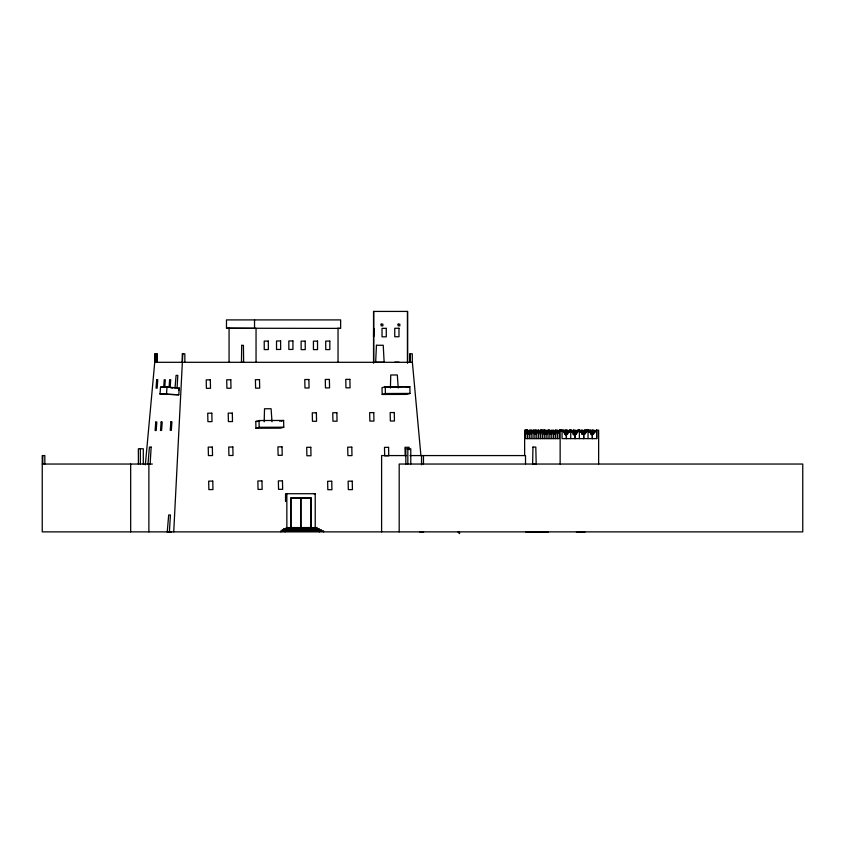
<?xml version="1.0" encoding="UTF-8"?>
<svg xmlns="http://www.w3.org/2000/svg" width="845" height="845" viewBox="0 0 845 845"><rect width="100%" height="100%" fill="white"/><g stroke="black" fill="none" stroke-linecap="round" stroke-linejoin="round"><path stroke-width="1.27" d="M373.596 336.701L373.648 328.304M373.627 328.282L373.575 336.69M529.276 438.608L529.276 430.126L531.199 430.126L532.139 432.249L531.156 434.372L531.156 438.608M565.865 430.126L565.865 434.974L565.865 430.126L567.798 430.126L568.727 432.249L566.805 432.249L565.865 430.126L564.46 434.087L565.516 434.372L567.481 434.087L570.734 430.126L573.966 434.087L576.132 434.087L579.385 430.126L582.617 434.087L583.705 434.372L584.782 434.087L588.035 430.126L591.278 434.087L592.356 434.372L593.454 434.087L596.739 430.126L596.739 438.608L562.062 438.608L562.073 430.126L565.316 434.087L566.404 434.372L566.404 438.608L566.404 434.372M575.054 434.372L575.054 438.608L575.054 434.372L573.079 434.087L573.966 434.087M577.114 432.555L577.114 430.126L579.385 430.126L579.385 438.608M583.705 434.372L583.705 438.608L583.705 434.372L581.73 434.087L582.617 434.087M592.356 434.372L592.356 438.608L592.356 434.372L591.468 434.372L593.454 434.087L592.102 430.126L590.697 434.087M264.179 421.782L264.527 408.769L271.087 408.748L272.005 421.75M390.411 388.003L390.749 374.99L397.308 374.969L398.238 387.971M173.732 531.875L182.795 353.823M177.049 388.383L177.809 375.381L176.087 375.402L174.989 388.415M169.412 531.875L170.415 514.964L168.683 514.985L167.257 531.896L171.049 532.001L167.257 531.896M160.054 393.928L160.529 387.168L167.014 387.073L179.277 388.024L178.791 394.795L160.054 393.928L178.791 394.795M163.708 387.031L164.226 379.785L165.303 379.764L164.786 387.01M166.528 393.844L167.014 387.073M169.106 386.957L169.623 379.711L170.711 379.69L170.194 386.947M178.696 390.147L179.277 388.024M145.34 464.834L154.73 362.304L154.73 353.823L157.318 353.823L157.318 362.304M551.764 438.608L551.764 430.126L552.693 432.249L554.626 432.26L553.686 430.126L551.289 430.633L549.884 434.372L549.884 438.608M538.645 438.608L538.645 434.372L539.585 432.249L538.698 430.126L536.3 430.633L534.896 434.372L534.896 438.608M568.685 432.249L569.614 430.126L571.537 430.126L572.477 432.249L573.364 430.126L575.287 430.126L576.227 432.249L575.709 434.087L574.769 434.087L573.364 430.126L573.364 434.974M565.516 434.372L566.594 434.087L568.759 430.633L570.724 430.126L570.734 438.608M574.167 434.372L575.244 434.087L577.41 430.633L579.374 430.126M582.818 434.372L583.895 434.087L586.525 430.126L587 430.633L584.603 430.126L582.733 434.372L581.328 430.633L580.388 430.633M592.567 434.087L594.753 430.633L598.64 430.126L598.64 464.042M530.734 430.633L531.199 430.126L531.199 432.555M534.484 430.633L535.424 430.633L535.888 432.249L533.966 432.249L533.026 430.126L532.086 432.249L530.216 432.249L529.752 430.633L528.812 430.633L527.407 434.372L527.407 438.608M538.233 430.633L538.698 430.126L538.698 432.555M541.972 430.633L542.912 430.633L543.853 434.087M546.145 438.608L546.145 434.372L544.264 430.126L542.395 434.372L542.395 438.608M545.722 430.633L546.662 430.633L547.127 432.249L546.145 434.372M549.472 430.633L550.412 430.633L551.341 434.087M556.961 430.633L557.901 430.633L558.365 432.249L557.383 434.372L557.383 438.608M564.988 432.249L564.048 430.126L559.253 430.126L558.323 432.249L556.443 432.249L555.514 430.126L553.633 434.372L553.633 438.608M560.71 430.633L564.513 430.633M578.571 430.633L579.501 430.633M582.311 430.633L583.251 430.633L583.715 432.249L581.793 432.249M587.888 430.633L590.275 430.126L591.215 432.249L589.292 432.249L590.19 432.249M589.81 430.633L590.275 430.126L590.275 432.555M593.56 430.633L594.489 430.633L592.567 430.633M534.093 430.633L537.145 430.633M534.98 430.633L536.068 430.126M542.754 430.633L546.187 430.126M552.303 430.633L554.468 430.633L555.545 432.249M586.06 430.633L588.025 430.126L588.035 438.608M560.119 430.633L561.217 430.126M561.006 430.633L562.59 430.633M255.792 421.486L259.014 420.535L283.614 420.451L283.762 427.211L280.54 428.161L255.94 428.246L255.792 421.486L257.429 421.475M258.359 421.201L260.228 420.652M385.246 386.757L382.014 387.707L382.172 394.467L406.762 394.383L409.994 393.432L409.846 386.672L385.246 386.757L385.394 393.516L382.172 394.467M384.591 387.422L407.776 386.799L405.906 387.348M279.674 421.127L281.543 420.578M255.94 428.246L259.172 427.295L283.762 427.211M281.459 421.085L283.614 420.451M407.691 387.306L409.846 386.672M423.599 531.875L419.796 531.97M162.599 387.285L168.218 387.211M172.802 388.119L170.87 387.929M394.763 362.199L398.998 362.178M385.394 393.516L409.994 393.432M535.371 531.875L525.822 531.885L526.583 531.885M546.06 531.875L527.438 531.885M256.046 362.304L256.046 328.388L226.481 328.219L226.481 319.906L340.63 319.906L340.63 328.388L227.02 328.219M154.73 362.304L412.381 362.304L420.926 455.635M529.572 432.249L527.407 430.126L524.639 430.126L524.639 455.571M534.948 430.126L533.026 430.126L533.026 438.608M542.448 430.126L540.515 430.126L539.585 432.249L537.705 432.249L536.776 430.126L536.776 438.608M549.937 430.126L548.014 430.126L547.074 432.249L545.205 432.249M580.853 430.126L582.786 430.126L582.786 432.555M586.525 430.126L584.603 430.126L584.603 433.76M588.035 430.126L587.148 430.126L590.75 430.633M594.024 430.126L592.102 430.126L592.102 434.974M559.253 430.126L559.253 438.608L525.527 438.608L525.527 430.126L528.484 430.633M529.752 430.633L531.674 430.633M533.491 430.633L535.424 430.633M537.24 430.633L539.163 430.633M540.515 438.608L540.515 430.126L545.807 430.633M544.74 430.633L546.662 430.633M548.014 438.608L548.014 430.126L550.412 430.633M554.468 430.633L551.415 430.633L553.581 430.633M555.978 430.633L557.901 430.633M566.34 430.633L568.262 430.633M568.759 430.633L569.646 430.633M569.836 430.126L571.801 430.633M573.829 430.633L575.762 430.633M577.41 430.633L578.297 430.633M581.328 430.633L583.251 430.633M594.753 430.633L595.64 430.633M526.002 430.633L526.467 432.249L528.389 432.26L527.46 430.126M540.99 430.633L541.455 432.249L543.377 432.26M548.479 430.633L548.954 432.249L550.877 432.26M567.671 432.249L568.569 432.26M574.304 432.249L576.227 432.26L576.639 430.633L577.579 430.633M576.332 432.249L577.219 432.26M584.983 432.249L585.87 432.26M593.655 432.249L594.542 432.26M580.652 432.26L581.54 432.249M526.467 432.249L526.931 434.087L528.864 434.087M533.966 432.249L534.431 434.087L536.353 434.087M545.669 434.087L547.592 434.087M552.693 432.249L553.169 434.087L555.091 434.087M566.594 434.087L567.481 434.087M575.244 434.087L576.132 434.087M583.895 434.087L584.782 434.087M406.54 455.571L381.602 455.571L381.602 531.875M409.941 455.571L525.527 455.571L525.527 464.042M42.25 464.042L152.353 464.042M285.536 501.539L285.536 493.723L315.217 493.712L315.227 527.364M282.188 529.72L321.385 529.72L321.385 530.776M313.907 493.712L315.217 493.712M540.039 531.843L548.458 531.875M576.438 531.854L585.067 531.875M337.525 328.367L340.091 328.388M160.529 387.168L164.965 387.464M578.487 430.126L579.575 430.633M543.842 430.126L544.919 430.633M535.181 430.126L536.258 430.633M526.519 430.126L527.597 430.633M557.383 434.372L556.443 432.249M549.884 434.372L548.954 432.249M542.395 434.372L541.455 432.249M538.645 434.372L537.705 432.249M531.156 434.372L530.216 432.249M457.958 531.875L459.49 533.575L459.49 531.875M570.914 430.633L572.002 432.249M585.078 430.633L585.543 432.249M566.805 432.249L567.27 434.087M409.138 449.698L409.086 447.28L404.987 447.301L405.178 455.751M259.014 420.535L259.172 427.295M407.829 448.779L407.839 464.042M405.853 464.042L405.843 448.779L410.776 448.779L410.776 464.042M311.118 527.386L311.118 497.958L290.944 497.969L290.955 527.375M286.846 493.723L286.856 527.364M140.365 448.779L140.376 464.032M138.39 464.032L138.379 448.779L143.312 448.779L143.312 464.032M596.718 430.126L596.718 438.608M564.048 430.126L564.048 432.555M560.14 430.126L560.14 464.042M557.436 432.555L557.436 430.126L555.514 430.126L555.514 438.608M544.264 430.126L544.264 438.608M423.461 455.571L423.461 464.042M421.539 455.571L421.539 464.782M412.297 362.304L412.297 353.823L409.709 353.823L409.709 362.304M410.247 353.823L410.247 362.304M407.607 362.906L407.607 311.425L373.543 311.425L373.543 362.906M407.448 311.425L407.448 362.906M399.189 531.875L399.189 464.042L802.75 464.042L802.75 531.875L42.25 531.875L42.25 455.571L44.838 455.571L44.838 464.042M373.691 311.425L373.691 362.906M338.042 328.388L338.042 362.304M323.508 531.875L323.508 530.776L280.92 530.776L280.92 531.875M319.399 530.776L319.399 531.875M319.262 529.72L319.262 528.664L283.593 528.664L283.593 529.72M317.15 528.664L317.15 527.597L286.233 527.597L286.233 528.664M290.342 527.597L290.342 528.664M285.98 528.664L285.98 529.72M285.441 529.72L285.441 530.776M285.04 530.776L285.04 531.875M254.535 319.906L254.535 328.388M229.069 328.219L229.069 362.304M184.844 362.304L184.844 353.823L182.256 353.823L182.256 362.304M156.779 353.823L156.779 362.304M155.269 353.823L155.269 362.304M148.878 464.042L148.878 531.875M130.679 464.042L130.679 531.875M42.789 455.571L42.789 464.042M300.852 497.99L300.82 527.639L290.733 527.607L290.733 497.969L300.852 497.99M381.169 324.142L381.148 325.843L382.869 325.843L382.869 324.142L381.148 324.142M398.122 324.142L398.111 325.843L399.822 325.843L399.822 324.142L398.111 324.142M241.691 345.341L241.48 362.304L243.635 362.283L243.413 345.33L241.691 345.341M532.963 447.089L532.625 464.042L536.184 464.021L535.804 447.058L532.963 447.089M376.447 345.278L375.655 362.241L384.137 362.209L383.229 345.256L376.447 345.278M151.149 447.121L150.146 464.032L147.991 464.063L149.417 447.142L151.149 447.121M156.674 379.68L156.071 388.14L157.149 388.13L157.762 379.669L156.674 379.68M155.733 422.067L155.121 430.527L156.209 430.506L156.811 422.056L155.733 422.067M161.131 421.993L160.529 430.454L161.606 430.432L162.208 421.982L161.131 421.993M170.859 421.866L170.246 430.327L171.334 430.306L171.936 421.856L170.859 421.866M398.977 328.261L394.731 328.282L394.763 336.754L398.998 336.743L398.977 328.261M386.26 328.346L382.014 328.356L382.046 336.838L386.281 336.817L386.26 328.346M280.614 340.979L276.516 340.989L276.547 349.471L280.646 349.45L280.614 340.979M292.919 340.957L288.821 340.979L288.842 349.45L292.94 349.439L292.919 340.957M268.319 341.095L264.221 341.105L264.253 349.587L268.351 349.566L268.319 341.095M305.214 341.137L301.116 341.148L301.147 349.629L305.246 349.608L305.214 341.137M317.519 341.116L313.421 341.137L313.442 349.608L317.54 349.598L317.519 341.116M329.814 341.105L325.716 341.116L325.747 349.598L329.846 349.587L329.814 341.105M210.31 379.849L206.212 379.87L206.402 388.32L210.5 388.309L210.31 379.849M230.812 379.785L226.713 379.796L226.904 388.246L231.002 388.235L230.812 379.785M259.51 379.68L255.412 379.69L255.602 388.151L259.7 388.14L259.51 379.68M308.879 379.511L304.781 379.521L304.971 387.982L309.069 387.961L308.879 379.511M329.381 379.437L325.283 379.447L325.473 387.908L329.571 387.887L329.381 379.437M349.883 379.363L345.774 379.384L345.964 387.834L350.062 387.823L349.883 379.363M211.82 413.184L207.722 413.194L207.912 421.655L212.01 421.634L211.82 413.184M232.312 413.11L228.213 413.12L228.403 421.581L232.502 421.57L232.312 413.11M316.368 412.814L312.27 412.835L312.46 421.285L316.558 421.275L316.368 412.814M336.87 412.74L332.761 412.761L332.951 421.211L337.049 421.201L336.87 412.74M373.765 412.613L369.656 412.635L369.846 421.085L373.944 421.074L373.765 412.613M394.256 412.54L390.158 412.561L390.348 421.011L394.446 421L394.256 412.54M212.338 447.1L208.229 447.111L208.419 455.571L212.528 455.55L212.338 447.1M232.829 447.026L228.731 447.037L228.921 455.497L233.019 455.476L232.829 447.026M282.019 446.857L277.921 446.868L278.111 455.328L282.209 455.307L282.019 446.857M310.802 447.29L306.703 447.311L306.893 455.761L310.992 455.751L310.802 447.29M351.795 447.153L347.696 447.163L347.887 455.613L351.985 455.603L351.795 447.153M388.584 447.354L384.486 447.364L384.676 455.825L388.774 455.804L388.584 447.354M212.771 481.111L208.673 481.122L208.863 489.582L212.961 489.572L212.771 481.111M261.961 480.942L257.862 480.953L258.052 489.413L262.151 489.392L261.961 480.942M282.462 480.868L278.364 480.879L278.554 489.339L282.652 489.318L282.462 480.868M331.736 481.238L327.638 481.249L327.828 489.709L331.927 489.688L331.736 481.238M352.238 481.164L348.14 481.175L348.33 489.635L352.428 489.614L352.238 481.164M310.897 497.958L300.778 497.99L300.82 527.639L310.907 527.597L310.897 497.958"/></g></svg>
